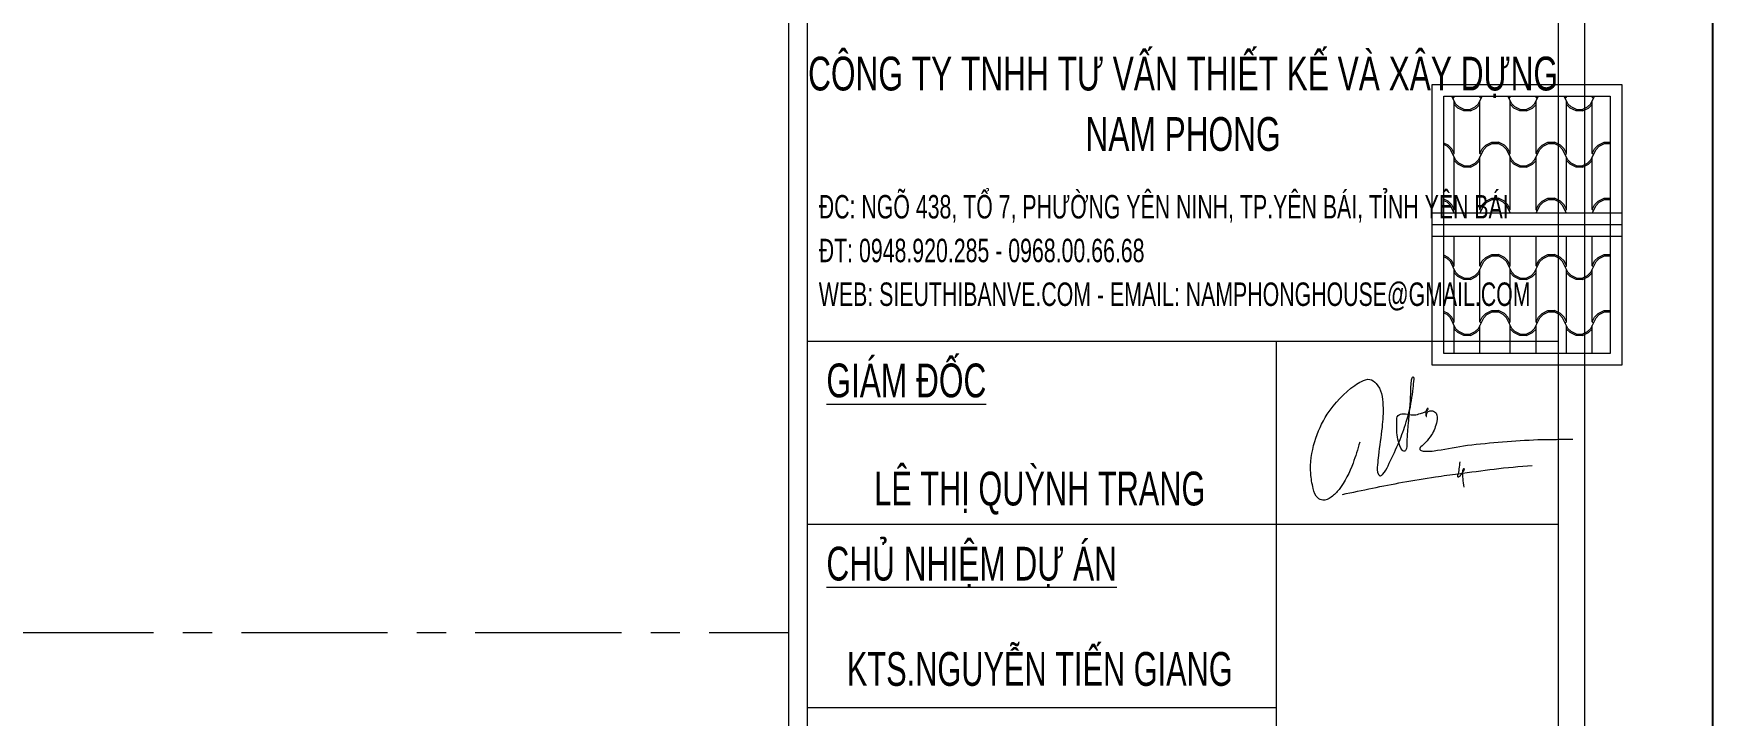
# Model space of a CAD drawing. Header units: millimetres. Extents: x 1832547 to 2001569, y -558009 to -417808.
# Drawn here: x 1970309 to 1977485, y -475224 to -472309 of the extents above; entities that cross this region are included whole.
import ezdxf
from ezdxf.enums import TextEntityAlignment as Align

# ---------------------------------------------------------------- set-up
doc = ezdxf.new("R2010")
doc.units = ezdxf.units.MM
doc.header["$MEASUREMENT"] = 0
doc.linetypes.add('CENTER', pattern=[2, 1.25, -0.25, 0.25, -0.25])
doc.layers.get('0').update_dxf_attribs({"linetype": 'CONTINUOUS'})
doc.layers.get('DEFPOINTS').update_dxf_attribs({"linetype": 'CONTINUOUS'})
for name, color, linetype, lineweight in [('CA.dim 08', 8, 'CONTINUOUS', 13), ('CA.thay 145', 145, 'CONTINUOUS', 18), ('CA.tim 67', 67, 'CENTER', 9), ('CA.vat lieu 08', 8, 'CONTINUOUS', 5)]:
    doc.layers.add(name, color=color, linetype=linetype, lineweight=lineweight)
doc.styles.add('VH01-VNAVANTH', font='Vhavan.ttf', dxfattribs={"width": 0.8})
doc.styles.add('VH02-VNARIALH', font='Vharial.ttf', dxfattribs={"width": 0.8})

# ---------------------------------------------------------------- blocks, each defined once
blk = doc.blocks.new('A$C2d76a15f')
at = {"color": 4, "linetype": 'Continuous', "lineweight": 18}
blk.add_line((27498.47177620605, 452.5398463322053), (27498.47177620605, 19312.80984569415), dxfattribs=at)
at = {"linetype": 'Continuous', "lineweight": 18, "ltscale": 100}
for p, q in [((24676.75177632621, 545.7098463290749), (24676.75177632621, 19219.63984569728)), ((24743.30177632347, 545.7098463290749), (24743.30177632347, 19219.63984569728))]:
    blk.add_line(p, q, dxfattribs=at)
for p, q in [((27405.30177621031, 545.7098463290749), (27405.30177621031, 19219.63984569728)), ((24743.30177632347, 9041.48416849156), (27405.30177621031, 9041.48416849156)), ((26405.40177626116, 5144.28509870905), (26405.40177626116, 9041.48416849156)), ((24743.30177632347, 8391.950990194484), (27405.30177621031, 8391.950990194484)), ((24743.30177632347, 7742.417811897409), (26405.40177626116, 7742.417811897409))]:
    blk.add_line(p, q)
for points, knots in [([(26700.51062064274, 8682.286615743666), (26693.27915075907, 8657.577034529339), (26676.19068431454, 8599.18657501941), (26642.87168603581, 8530.9861963929), (26603.43756642931, 8488.231603946424), (26573.7083052872, 8472.472891910415), (26544.24466995902, 8486.561809165338), (26533.41348718679, 8524.729181041901), (26521.55957998761, 8590.841314240457), (26535.48638708565, 8684.536757357288), (26585.68955796731, 8794.936207564759), (26651.77927416484, 8864.75663179086), (26706.96060644393, 8899.427570870177), (26736.05195436937, 8910.659230527071), (26776.20156440751, 8879.613074744268), (26785.69947273348, 8813.520856459074), (26780.66819504646, 8728.357880329822), (26768.09504733195, 8657.605917526544), (26764.21638708938, 8602.415429204244), (26760.03177246324, 8576.594729033804), (26772.52559759127, 8560.77127225972), (26790.80063075612, 8575.10113948607), (26806.5156739733, 8612.676666178359), (26836.97996750836, 8672.283911502871), (26864.76752394671, 8748.973206990311), (26883.46125731133, 8815.412509105136), (26889.16695294109, 8870.123637538076), (26892.83962689027, 8896.839007093378), (26893.19427611, 8910.643603303452), (26890.9534157395, 8913.463513712508), (26885.23694312172, 8912.999861334376), (26880.1972926035, 8887.347355517293), (26881.13270681155, 8838.360354773362), (26874.25934882013, 8774.548257810418), (26869.31751166719, 8717.346536018507), (26867.09536521266, 8685.848526290178), (26869.09821702458, 8660.501737010509), (26860.91819522913, 8650.055314913003), (26852.38053319282, 8650.937668073846), (26836.8924605352, 8677.274734824867), (26831.43068128797, 8714.208965242507), (26831.70708521312, 8751.509174324627), (26832.16271116221, 8779.762754279172), (26859.15732537746, 8786.050511442721), (26877.20829654924, 8779.230475503737), (26897.8793353371, 8779.251153838182), (26911.46210377137, 8783.225040126666), (26921.39720706333, 8786.048796931917), (26924.28930128593, 8786.874879099234)], [0, 0, 0, 0, 77.43020105704774, 182.9729520889485, 221.5634988640115, 254.0738561070203, 273.4732248776299, 310.8004381771628, 364.6855357734058, 478.5188780409183, 585.2329443268654, 727.2494540797413, 754.5423705852128, 784.6359587338903, 811.3547450131508, 892.0545099003298, 970.7462896731199, 1071.05830362412, 1104.9077764637, 1138.757441714586, 1145.567641414259, 1156.896483759381, 1193.092917529237, 1277.403519722404, 1351.295607281997, 1439.376213452659, 1483.221512953663, 1515.59048070294, 1521.284299969485, 1523.562516171777, 1525.174405793486, 1537.064812683308, 1585.484469452166, 1691.273535403958, 1719.559231162268, 1758.050135403835, 1787.620208220077, 1791.037532523577, 1795.06659578667, 1810.454598944566, 1874.219404269593, 1906.277739862191, 1927.618488263861, 1947.515433056496, 1976.002611393272, 1986.47747103342, 2008.762481164087, 2017.886037774015, 2017.886037774015, 2017.886037774015, 2017.886037774015]), ([(26946.42877981481, 8793.33724655658), (26950.7161364541, 8794.444527585256), (26960.04003317171, 8795.832446321698), (26977.16460016572, 8782.638627975954), (26973.69567239182, 8747.373395205608), (26959.94874229806, 8712.46411283427), (26936.47971109078, 8683.587674688515), (26921.41978469242, 8669.904067730391), (26912.40685729553, 8661.60876001217), (26914.36799269987, 8653.05688687376), (26940.38283298824, 8648.920782238753), (26993.23361924091, 8655.79203158963), (27088.5712333847, 8675.097918326646), (27207.01851407185, 8683.399916109483), (27306.18313875419, 8691.89541093824), (27389.23646081636, 8692.634968541974), (27430.56999131969, 8693.374946851049), (27456.17836230743, 8693.833403673654)], [2040.630842238986, 2040.630842238986, 2040.630842238986, 2040.630842238986, 2053.459691492825, 2068.443977813841, 2097.532026951467, 2148.525748159222, 2183.494153064269, 2205.71460663128, 2212.642823352846, 2216.748553037186, 2229.020190561912, 2279.839603953838, 2387.663464538568, 2513.136944849686, 2638.287081472929, 2685.469737396556, 2762.306538694573, 2762.306538694573, 2762.306538694573, 2762.306538694573])]:
    blk.add_open_spline(points, degree=3, knots=knots)
for points in [[(26924.28930128593, 8786.874879099238), (26934.83314562554, 8791.358022729473), (26938.76397128665, 8794.313837132388), (26942.42240419486, 8798.90708174261), (26942.85044994936, 8800.38498894406), (26942.85044994936, 8801.55177474198), (26942.53914394611, 8802.057338969273), (26941.48833934261, 8802.212931884904), (26939.28129725339, 8800.986163890528), (26937.03548875623, 8797.37853436239), (26935.27484772829, 8790.940951858449), (26934.55987181797, 8781.343315318416), (26935.69364240815, 8774.949896109654), (26936.0175768625, 8774.059698463607), (26936.50347854404, 8773.655092455272), (26936.91654636819, 8774.521709560067), (26937.06500408956, 8775.687851080904), (26937.765148912, 8781.242936948824), (26938.57043293177, 8784.969306743413), (26941.4877519728, 8790.124167687172), (26946.42877981481, 8793.33724655658)], [(26639.1943852695, 8497.623268185169), (26852.63870324718, 8540.607888920218), (26969.50532635388, 8560.072466023412), (27049.85135000344, 8570.615867209039), (27177.26904398418, 8587.647589617802), (27311.99068164542, 8600.624038780967)], [(27055.53239087824, 8612.78947195159), (27047.8051004018, 8564.427907962163), (27047.60069570527, 8560.75185620779), (27048.21390979477, 8559.730741458377), (27051.48350388381, 8560.139341984628), (27061.29272667836, 8569.32937472903), (27069.46715242834, 8581.582751721537), (27071.51075886579, 8586.688325468422), (27070.28477121429, 8588.526447987184), (27067.4235459908, 8587.096925994672), (27065.37993955335, 8581.174344478437), (27069.70283456763, 8523.722868403347)]]:
    blk.add_spline(points, degree=3)
at = {"layer": 'DEFPOINTS', "ltscale": 600}
blk.add_line((27950.99969050125, 19765.34984567884), (27950.99969050125, -0.0001536530908197165), dxfattribs=at)
at = {"color": 140, "linetype": 'Continuous', "lineweight": 18, "style": 'VH01-VNAVANTH'}
for s, height, width, p in [('c«ng ty tnhh t\xad vÊn thiÕt kÕ vµ x©y dùng', 119.7899999959554, 0.7, (26074.30177626689, 9929.863683867152)), ('nam phong', 119.7899999959554, 0.7, (26074.30177626689, 9715.61743369454)), ('lª thÞ quúnh trang', 119.7899999959482, 0.6800000000164605, (25566.45759326709, 8458.500990192231)), ('kts.nguyÔn tiÕn giang', 119.7899999959518, 0.6800000000164399, (25566.45759326709, 7818.950311894805))]:
    blk.add_text(s, height=height, dxfattribs=dict(at, width=width)).set_placement(p, align=Align.CENTER)
at = {"color": 8, "linetype": 'Continuous', "lineweight": 18, "style": 'VH02-VNARIALH', "width": 0.65}
for s, p in [('®c: ngâ 438, tæ 7, ph\xadêng yªn ninh, tp.yªn b¸i, tØnh yªn b¸i', (24782.78872893215, 9475.982923332223)), ('®t: 0948.920.285 - 0968.00.66.68', (24782.78872893215, 9320.921423337422)), ('web: sieuthibanve.com - email: namphonghouse@gmail.com', (24782.78872893215, 9165.859923342636))]:
    blk.add_text(s, height=83.18749999718784, dxfattribs=at).set_placement(p)
at = {"color": 140, "linetype": 'Continuous', "lineweight": 18, "style": 'VH01-VNAVANTH', "width": 0.7}
for s, p in [('%%ugi¸m ®èc', (24809.85177632049, 8841.834168498302)), ('%%Uchñ nhiÖm dù ¸n', (24809.85177632049, 8192.300990201213))]:
    blk.add_text(s, height=119.7899999959554, dxfattribs=at).set_placement(p)
blk = doc.blocks.new('t5hy6')
at = {"layer": 'CA.tim 67', "ltscale": 500}
blk.add_line((1945196.794870626, -474869.7702924119), (1973537.239188968, -474869.7702924119), dxfattribs=at)

msp = doc.modelspace()

# ---------------------------------------------------------------- hatches: boundary and pattern name
at = {"layer": 'CA.vat lieu 08'}
h = msp.add_hatch(dxfattribs=at)
h.set_pattern_fill('ROOF03', color=256, scale=30, pattern_type=2)
h.set_pattern_definition([(90, (1976861.002544555, -473061.9505780892), (-240, 1.469576158976824e-14), [225, -15]), (90, (1976971.002344555, -473061.9505780892), (-240, 1.469576158976824e-14), [225, -15]), (45, (1976856.002444555, -473066.9506780892), (0, 239.9998197093073), [7.071, -332.3403]), (116.56505, (1977347.302244555, -473089.5499780892), (4.930534487357363e-06, 240.0000829134231), [50.53349999999993, -486.1226999999994]), (116.56505, (1977107.302244555, -473089.5499780892), (4.930534487357363e-06, 240.0000829134231), [50.53349999999993, -486.1226999999994]), (63.43495000000001, (1977211.002344555, -473061.9505780892), (-4.930534460712011e-06, 240.0000829134231), [22.8351, -513.8213999999999]), (63.43495000000001, (1976971.002344555, -473061.9505780892), (-4.930534460712011e-06, 240.0000829134231), [22.8351, -513.8213999999999]), (135, (1976976.002444555, -473066.9506780892), (1.332267629550188e-14, 239.9998197093073), [7.071, -332.3403]), (45, (1976951.110244555, -473103.1426780892), (0, 239.9998197093073), [19.2228, -320.1885]), (26.56505, (1977240.894644555, -473030.7586780892), (4.930534460712011e-06, 240.0000829134231), [25.2669, -511.3896]), (26.56505, (1977000.894644555, -473030.7586780892), (4.930534460712011e-06, 240.0000829134231), [25.2669, -511.3896]), (63.43495000000001, (1977204.702644555, -473089.5499780892), (-4.930534460712011e-06, 240.0000829134231), [50.5335, -486.1227]), (63.43495000000001, (1976964.702644555, -473089.5499780892), (-4.930534460712011e-06, 240.0000829134231), [50.5335, -486.1227]), (0, (1977023.493944555, -473019.4591780892), (0, 240), [25.017, -214.983]), (45, (1976987.302244555, -473044.3513780892), (0, 239.9998197093073), [19.2228, -320.1885]), (135, (1977084.702644555, -473044.3513780892), (1.332267629550188e-14, 239.9998197093073), [19.2228, -320.1885]), (153.43495, (1977311.110244555, -473030.7586780892), (-4.9305343541306e-06, 240.0000829134231), [25.2669, -511.3896]), (153.43495, (1977071.110244555, -473030.7586780892), (-4.9305343541306e-06, 240.0000829134231), [25.2669, -511.3896]), (153.43495, (1977315.498644555, -473026.2349780892), (-4.9305343541306e-06, 240.0000829134231), [28.4253, -508.2312000000001]), (153.43495, (1977075.498644555, -473026.2349780892), (-4.9305343541306e-06, 240.0000829134231), [28.4253, -508.2312000000001]), (116.56505, (1977341.002544555, -473061.9505780892), (4.930534487357363e-06, 240.0000829134231), [22.83509999999996, -513.8213999999987]), (116.56505, (1977101.002544555, -473061.9505780892), (4.930534487357363e-06, 240.0000829134231), [22.83509999999996, -513.8213999999987]), (135, (1977090.790244555, -473041.5265780892), (1.332267629550188e-14, 239.9998197093073), [21.6255, -317.7855]), (45, (1976981.214644555, -473041.5265780892), (0, 239.9998197093073), [21.6255, -317.7855]), (0, (1977021.930344555, -473013.5227780892), (0, 240), [28.1442, -211.8558]), (26.56505, (1977236.506244555, -473026.2349780892), (4.930534460712011e-06, 240.0000829134231), [28.4253, -508.2312000000001]), (26.56505, (1976996.506244555, -473026.2349780892), (4.930534460712011e-06, 240.0000829134231), [28.4253, -508.2312000000001]), (153.43495, (1977143.493944555, -473114.4421780892), (-4.9305343541306e-06, 240.0000829134231), [25.2669, -511.3896]), (153.43495, (1976903.493944555, -473114.4421780892), (-4.9305343541306e-06, 240.0000829134231), [25.2669, -511.3896]), (0, (1976903.493944555, -473114.4421780892), (0, 240), [25.017, -214.983]), (135, (1976880.894644555, -473103.1426780892), (1.332267629550188e-14, 239.9998197093073), [19.2228, -320.1885]), (26.56505, (1977168.510944555, -473114.4421780892), (4.930534460712011e-06, 240.0000829134231), [25.2669, -511.3896]), (26.56505, (1976928.510944555, -473114.4421780892), (4.930534460712011e-06, 240.0000829134231), [25.2669, -511.3896]), (135, (1976876.506244555, -473107.6663780892), (1.332267629550188e-14, 239.9998197093073), [21.6255, -317.7855]), (153.43495, (1977141.930344555, -473120.3785780892), (-4.9305343541306e-06, 240.0000829134231), [28.4253, -508.2312000000001]), (153.43495, (1976901.930344555, -473120.3785780892), (-4.9305343541306e-06, 240.0000829134231), [28.4253, -508.2312000000001]), (180, (1976930.074544555, -473120.3785780892), (-2.939152317953648e-14, -240), [28.1442, -211.8558]), (26.56505, (1977170.074544555, -473120.3785780892), (4.930534460712011e-06, 240.0000829134231), [28.4253, -508.2312000000001]), (26.56505, (1976930.074544555, -473120.3785780892), (4.930534460712011e-06, 240.0000829134231), [28.4253, -508.2312000000001]), (45, (1976955.498644555, -473107.6663780892), (0, 239.9998197093073), [21.6255, -317.7855])])
h.paths.add_polyline_path([(1977047.932788114, -472576.6691550282), (1976337.653085087, -472576.6691550282), (1976337.653085087, -473076.9506780892), (1977047.932788114, -473076.9506780892)])
h.paths.add_polyline_path([(1977047.932788114, -473176.9506780892), (1976337.653085087, -473176.9506780892), (1976337.653085087, -473677.2322011502), (1977047.932788114, -473677.2322011502)])

# ---------------------------------------------------------------- linework, layer by layer
at = {"layer": 'CA.thay 145'}
msp.add_line((1977097.932788114, -473126.9506780892), (1976287.653085087, -473126.9506780892), dxfattribs=at)
msp.add_lwpolyline([(1976287.653085087, -472526.6691550282), (1977097.932788114, -472526.6691550282), (1977097.932788114, -473727.2322011502), (1976287.653085087, -473727.2322011502)], close=True, dxfattribs=at)
at = {"layer": 'CA.vat lieu 08', "ltscale": 1000}
for p, q in [((1977097.932788114, -473076.9506780892), (1976287.653085087, -473076.9506780892)), ((1977097.932788114, -473176.9506780892), (1976287.653085087, -473176.9506780892))]:
    msp.add_line(p, q, dxfattribs=at)
msp.add_lwpolyline([(1976337.653085087, -472576.6691550282), (1977047.932788114, -472576.6691550282), (1977047.932788114, -473677.2322011502), (1976337.653085087, -473677.2322011502)], close=True, dxfattribs=at)

# ---------------------------------------------------------------- block references
at = {"layer": 'CA.dim 08'}
msp.add_blockref('t5hy6', (0, 0), dxfattribs=at)
at = {"layer": 'CA.thay 145', "xscale": 1.205715468216754, "yscale": 1.205715468216754, "zscale": 1.205715468216754}
msp.add_blockref('A$C2d76a15f', (1943784.097866906, -484525.0283744851), dxfattribs=at)

doc.saveas('drawing.dxf')
